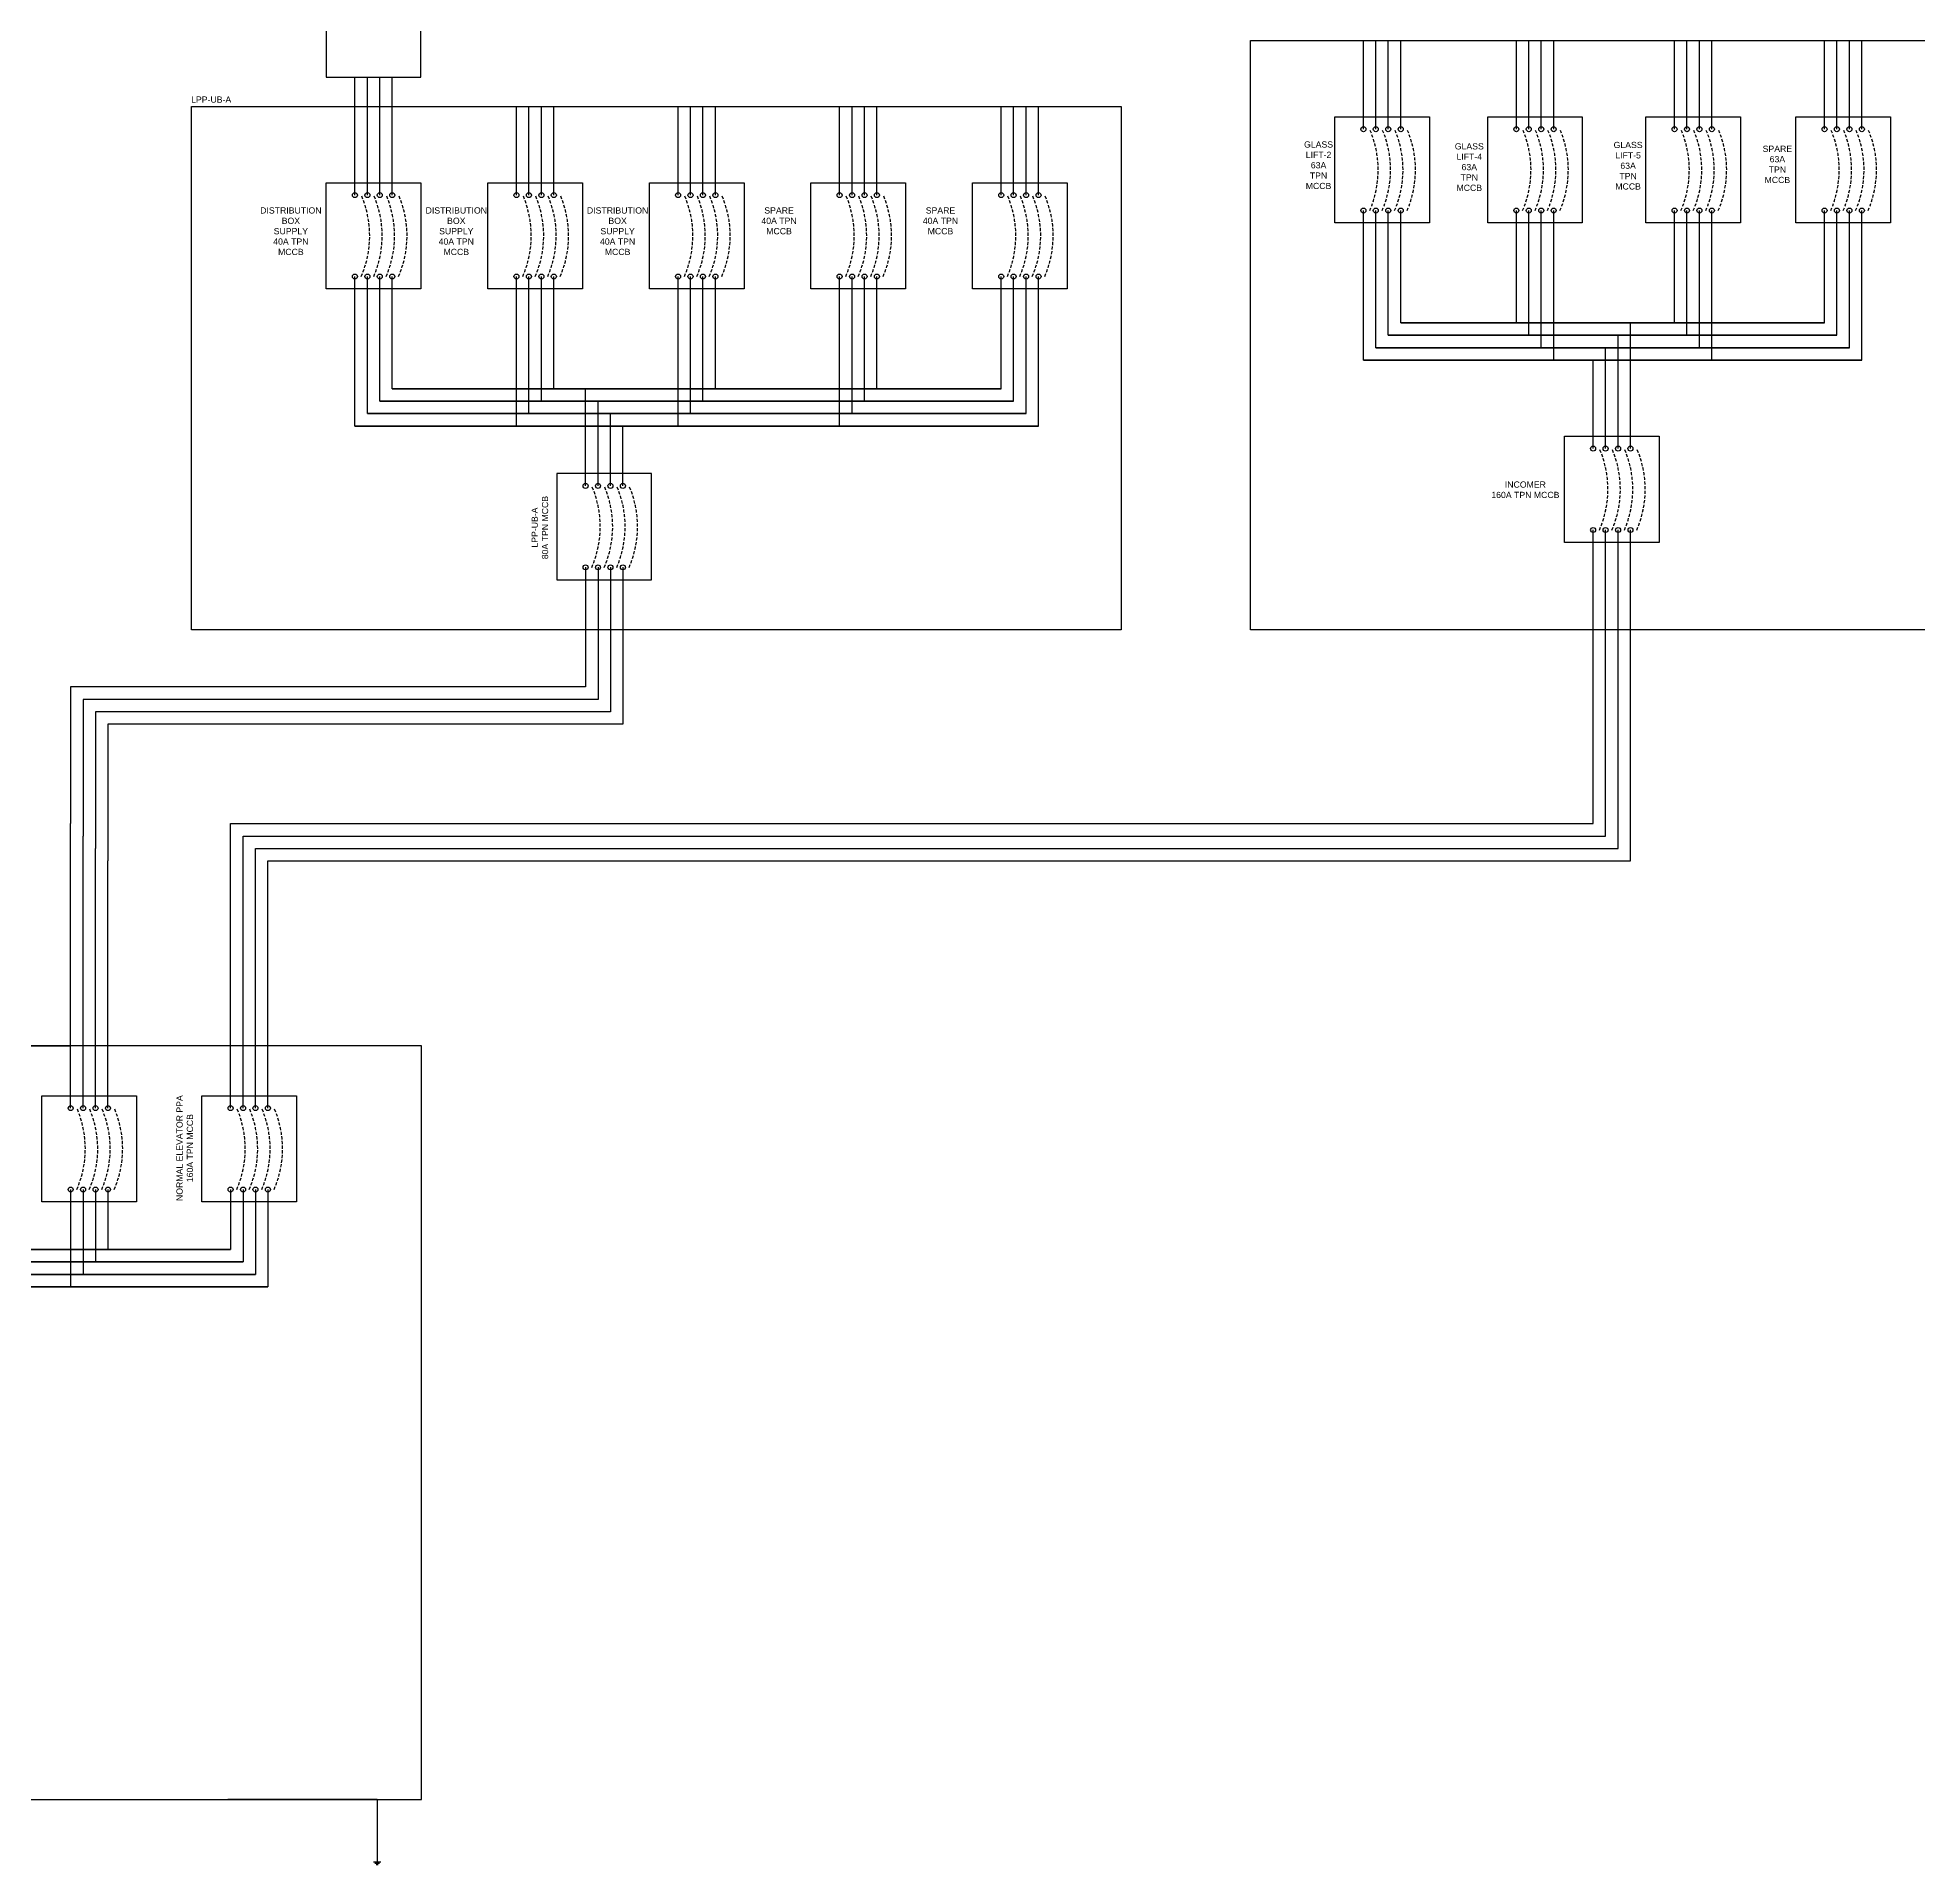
# Model space of a CAD drawing. Header units: inches. Extents: x -137 to 2243, y 16 to 894.
# Drawn here: x 341.7 to 492.8, y 605.9 to 752.7 of the extents above; entities that cross this region are included whole.
import ezdxf

# ---------------------------------------------------------------- set-up
doc = ezdxf.new("R2010")
doc.units = ezdxf.units.IN
doc.header["$MEASUREMENT"] = 0
doc.linetypes.add('DASHED2', pattern=[0.375, 0.25, -0.125])
doc.styles.get("Standard").update_dxf_attribs({"font": 'arial.ttf'})

msp = doc.modelspace()

# ---------------------------------------------------------------- linework, layer by layer
for p, q in [((448.21, 745.35), (448.21, 752.47)), ((449.21, 745.35), (449.21, 752.47)), ((450.21, 745.35), (450.21, 752.47)), ((451.21, 745.35), (451.21, 752.47)), ((460.5, 745.35), (460.5, 752.47)), ((461.5, 745.35), (461.5, 752.47)), ((462.5, 745.35), (462.5, 752.47)), ((463.5, 745.35), (463.5, 752.47)), ((473.21, 745.35), (473.21, 752.47)), ((474.21, 745.35), (474.21, 752.47)), ((475.21, 745.35), (475.21, 752.47)), ((476.21, 745.35), (476.21, 752.47)), ((485.26, 745.35), (485.26, 752.47)), ((486.26, 745.35), (486.26, 752.47)), ((487.26, 745.35), (487.26, 752.47)), ((488.26, 745.35), (488.26, 752.47)), ((367.19, 740.05), (367.19, 749.52)), ((368.19, 740.05), (368.19, 749.52)), ((369.19, 740.05), (369.19, 749.52)), ((370.19, 740.05), (370.19, 749.52)), ((380.17, 740.05), (380.17, 747.16)), ((381.17, 740.05), (381.17, 747.16)), ((382.17, 740.05), (382.17, 747.16)), ((383.17, 740.05), (383.17, 747.16)), ((393.15, 740.05), (393.15, 747.16)), ((394.15, 740.05), (394.15, 747.16)), ((395.15, 740.05), (395.15, 747.16)), ((396.15, 740.05), (396.15, 747.16)), ((406.13, 740.05), (406.13, 747.16)), ((407.13, 740.05), (407.13, 747.16)), ((408.13, 740.05), (408.13, 747.16)), ((409.13, 740.05), (409.13, 747.16)), ((419.11, 740.05), (419.11, 747.16)), ((420.11, 740.05), (420.11, 747.16)), ((421.11, 740.05), (421.11, 747.16)), ((422.11, 740.05), (422.11, 747.16)), ((448.21, 726.79), (448.21, 738.81)), ((449.21, 727.79), (449.21, 738.81)), ((450.21, 728.79), (450.21, 738.81)), ((451.21, 729.79), (451.21, 738.81)), ((460.5, 729.79), (460.5, 738.81)), ((461.5, 728.79), (461.5, 738.81)), ((462.5, 727.79), (462.5, 738.81)), ((463.5, 726.79), (463.5, 738.81)), ((473.21, 729.79), (473.21, 738.81)), ((474.21, 728.79), (474.21, 738.81)), ((475.21, 727.79), (475.21, 738.81)), ((476.21, 726.79), (476.21, 738.81)), ((485.26, 729.79), (485.26, 738.81)), ((486.26, 728.79), (486.26, 738.81)), ((487.26, 727.79), (487.26, 738.81)), ((488.26, 726.79), (488.26, 738.81)), ((367.19, 721.49), (367.19, 733.51)), ((368.19, 722.49), (368.19, 733.51)), ((369.19, 723.49), (369.19, 733.51)), ((370.19, 724.49), (370.19, 733.51)), ((380.17, 721.49), (380.17, 733.51)), ((381.17, 722.49), (381.17, 733.51)), ((382.17, 723.49), (382.17, 733.51)), ((383.17, 724.49), (383.17, 733.51)), ((393.15, 721.49), (393.15, 733.51)), ((394.15, 722.49), (394.15, 733.51)), ((395.15, 723.49), (395.15, 733.51)), ((396.15, 724.49), (396.15, 733.51)), ((406.13, 721.49), (406.13, 733.51)), ((407.13, 722.49), (407.13, 733.51)), ((408.13, 723.49), (408.13, 733.51)), ((409.13, 724.49), (409.13, 733.51)), ((419.11, 724.49), (419.11, 733.51)), ((420.11, 723.49), (420.11, 733.51)), ((421.11, 722.49), (421.11, 733.51)), ((422.11, 721.49), (422.11, 733.51)), ((468.67, 719.68), (468.67, 728.79)), ((469.67, 719.68), (469.67, 729.79)), ((467.67, 719.68), (467.67, 727.79)), ((466.67, 719.68), (466.67, 726.79)), ((385.72, 716.68), (385.72, 724.49)), ((386.72, 716.68), (386.72, 723.49)), ((387.72, 716.68), (387.72, 722.49)), ((388.72, 716.68), (388.72, 721.49)), ((466.67, 705.12), (466.67, 713.14)), ((467.67, 705.12), (467.67, 713.14)), ((468.67, 705.12), (468.67, 713.14)), ((469.67, 705.12), (469.67, 713.14)), ((385.72, 710.14), (385.72, 705.12)), ((386.72, 710.14), (386.72, 705.12)), ((387.72, 710.14), (387.72, 705.12)), ((388.72, 710.14), (388.72, 705.12)), ((385.72, 705.12), (385.72, 700.53)), ((386.72, 705.12), (386.72, 699.53)), ((387.72, 705.12), (387.72, 698.53)), ((388.72, 705.12), (388.72, 697.53)), ((466.67, 689.54), (466.67, 705.12)), ((467.67, 688.54), (467.67, 705.12)), ((468.67, 687.54), (468.67, 705.12)), ((469.67, 686.54), (469.67, 705.12)), ((385.72, 700.53), (344.35, 700.53)), ((344.35, 700.53), (344.35, 689.54)), ((386.72, 699.53), (345.35, 699.53)), ((345.35, 699.53), (345.35, 688.54)), ((387.72, 698.53), (346.35, 698.53)), ((346.35, 698.53), (346.35, 687.54)), ((388.72, 697.53), (347.35, 697.53)), ((347.35, 697.53), (347.35, 686.54)), ((344.35, 671.69), (344.35, 689.54)), ((357.2, 671.69), (357.2, 689.54)), ((357.2, 689.54), (466.67, 689.54)), ((345.35, 671.69), (345.35, 688.54)), ((346.35, 671.69), (346.35, 687.54)), ((358.2, 671.69), (358.2, 688.54)), ((358.2, 688.54), (467.67, 688.54)), ((359.2, 671.69), (359.2, 687.54)), ((359.2, 687.54), (468.67, 687.54)), ((347.35, 671.69), (347.35, 686.54)), ((360.2, 671.69), (360.2, 686.54)), ((360.2, 686.54), (469.67, 686.54)), ((334.49, 671.69), (344.35, 671.69)), ((344.35, 666.68), (344.35, 671.69)), ((345.35, 666.68), (345.35, 671.69)), ((346.35, 666.68), (346.35, 671.69)), ((347.35, 666.68), (347.35, 671.69)), ((357.2, 666.68), (357.2, 671.69)), ((358.2, 666.68), (358.2, 671.69)), ((359.2, 666.68), (359.2, 671.69)), ((360.2, 666.68), (360.2, 671.69)), ((344.35, 660.14), (344.35, 652.32)), ((345.35, 660.14), (345.35, 653.32)), ((346.35, 660.14), (346.35, 654.32)), ((347.35, 660.14), (347.35, 655.32)), ((357.2, 660.14), (357.2, 655.32)), ((358.2, 660.14), (358.2, 654.32)), ((359.2, 660.14), (359.2, 653.32)), ((360.2, 660.14), (360.2, 652.32)), ((368.98, 611.11), (356.98, 611.11)), ((368.98, 611.11), (368.98, 606.11)), ((368.69, 606.11), (369.26, 606.11)), ((368.79, 606.01), (369.16, 606.01)), ((368.89, 605.91), (369.06, 605.91))]:
    msp.add_line(p, q)
at = {"color": 40, "lineweight": 211, "true_color": 0xf8d731}
for p, q in [((450.21, 728.79), (486.26, 728.79)), ((369.19, 723.49), (420.11, 723.49)), ((293.94, 653.32), (359.2, 653.32))]:
    msp.add_line(p, q, dxfattribs=at)
at = {"color": 240, "lineweight": 211, "true_color": 0xed1f24}
for p, q in [((451.21, 729.79), (485.26, 729.79)), ((370.19, 724.49), (419.11, 724.49)), ((292.94, 652.32), (360.2, 652.32))]:
    msp.add_line(p, q, dxfattribs=at)
at = {"color": 152, "lineweight": 211, "true_color": 0x2776bb}
for p, q in [((449.21, 727.79), (487.26, 727.79)), ((368.19, 722.49), (421.11, 722.49)), ((294.94, 654.32), (358.2, 654.32))]:
    msp.add_line(p, q, dxfattribs=at)
at = {"color": 18, "lineweight": 211, "true_color": 0x000000}
for p, q in [((448.21, 726.79), (488.26, 726.79)), ((367.19, 721.49), (422.11, 721.49)), ((295.94, 655.32), (357.2, 655.32))]:
    msp.add_line(p, q, dxfattribs=at)
at = {"color": 18, "true_color": 0x000000}
for points in [[(372.49, 758.07), (364.89, 758.07), (364.89, 749.52), (372.49, 749.52)], [(445.91, 746.35), (453.51, 746.35), (453.51, 737.81), (445.91, 737.81)], [(458.2, 746.35), (465.8, 746.35), (465.8, 737.81), (458.2, 737.81)], [(470.91, 746.35), (478.52, 746.35), (478.52, 737.81), (470.91, 737.81)], [(482.96, 746.35), (490.56, 746.35), (490.56, 737.81), (482.96, 737.81)], [(364.89, 741.05), (372.49, 741.05), (372.49, 732.51), (364.89, 732.51)], [(377.87, 741.05), (385.47, 741.05), (385.47, 732.51), (377.87, 732.51)], [(390.85, 741.05), (398.45, 741.05), (398.45, 732.51), (390.85, 732.51)], [(403.83, 741.05), (411.43, 741.05), (411.43, 732.51), (403.83, 732.51)], [(416.81, 741.05), (424.41, 741.05), (424.41, 732.51), (416.81, 732.51)], [(464.37, 720.68), (471.97, 720.68), (471.97, 712.14), (464.37, 712.14)], [(383.41, 709.14), (391.02, 709.14), (391.02, 717.68), (383.41, 717.68)], [(342.04, 667.68), (349.65, 667.68), (349.65, 659.14), (342.04, 659.14)], [(354.9, 667.68), (362.5, 667.68), (362.5, 659.14), (354.9, 659.14)]]:
    msp.add_lwpolyline(points, close=True, dxfattribs=at)
for points in [[(439.15, 752.47), (497.32, 752.47), (497.32, 705.12), (439.15, 705.12)], [(354.07, 747.16), (428.74, 747.16), (428.74, 705.12), (354.07, 705.12)], [(280.69, 611.11), (372.55, 611.11), (372.55, 671.69), (280.69, 671.69)]]:
    msp.add_lwpolyline(points, close=True)
for centre in [(448.21, 745.35), (449.21, 745.35), (450.21, 745.35), (451.21, 745.35), (460.5, 745.35), (461.5, 745.35), (462.5, 745.35), (463.5, 745.35), (473.21, 745.35), (474.21, 745.35), (475.21, 745.35), (476.21, 745.35), (485.26, 745.35), (486.26, 745.35), (487.26, 745.35), (488.26, 745.35), (367.19, 740.05), (368.19, 740.05), (369.19, 740.05), (370.19, 740.05), (380.17, 740.05), (381.17, 740.05), (382.17, 740.05), (383.17, 740.05), (393.15, 740.05), (394.15, 740.05), (395.15, 740.05), (396.15, 740.05), (406.13, 740.05), (407.13, 740.05), (408.13, 740.05), (409.13, 740.05), (419.11, 740.05), (420.11, 740.05), (421.11, 740.05), (422.11, 740.05), (448.21, 738.81), (449.21, 738.81), (450.21, 738.81), (451.21, 738.81), (460.5, 738.81), (461.5, 738.81), (462.5, 738.81), (463.5, 738.81), (473.21, 738.81), (474.21, 738.81), (475.21, 738.81), (476.21, 738.81), (485.26, 738.81), (486.26, 738.81), (487.26, 738.81), (488.26, 738.81), (367.19, 733.51), (368.19, 733.51), (369.19, 733.51), (370.19, 733.51), (380.17, 733.51), (381.17, 733.51), (382.17, 733.51), (383.17, 733.51), (393.15, 733.51), (394.15, 733.51), (395.15, 733.51), (396.15, 733.51), (406.13, 733.51), (407.13, 733.51), (408.13, 733.51), (409.13, 733.51), (419.11, 733.51), (420.11, 733.51), (421.11, 733.51), (422.11, 733.51), (466.67, 719.68), (467.67, 719.68), (468.67, 719.68), (469.67, 719.68), (385.72, 716.68), (386.72, 716.68), (387.72, 716.68), (388.72, 716.68), (466.67, 713.14), (467.67, 713.14), (468.67, 713.14), (469.67, 713.14), (385.72, 710.14), (386.72, 710.14), (387.72, 710.14), (388.72, 710.14), (344.35, 666.68), (345.35, 666.68), (346.35, 666.68), (347.35, 666.68), (357.2, 666.68), (358.2, 666.68), (359.2, 666.68), (360.2, 666.68), (344.35, 660.14), (345.35, 660.14), (346.35, 660.14), (347.35, 660.14), (357.2, 660.14), (358.2, 660.14), (359.2, 660.14), (360.2, 660.14)]:
    msp.add_circle(centre, 0.201, dxfattribs=at)
at = {"color": 18, "linetype": 'DASHED2', "true_color": 0x000000}
for centre in [(441.19, 742.08), (442.19, 742.08), (443.19, 742.08), (444.19, 742.08), (453.47, 742.08), (454.47, 742.08), (455.47, 742.08), (456.47, 742.08), (466.19, 742.08), (467.19, 742.08), (468.19, 742.08), (469.19, 742.08), (478.23, 742.08), (479.23, 742.08), (480.23, 742.08), (481.23, 742.08), (360.17, 736.78), (361.17, 736.78), (362.17, 736.78), (363.17, 736.78), (373.15, 736.78), (374.15, 736.78), (375.15, 736.78), (376.15, 736.78), (386.13, 736.78), (387.13, 736.78), (388.13, 736.78), (389.13, 736.78), (399.1, 736.78), (400.1, 736.78), (401.1, 736.78), (402.1, 736.78), (412.08, 736.78), (413.08, 736.78), (414.08, 736.78), (415.08, 736.78), (459.65, 716.41), (460.65, 716.41), (461.65, 716.41), (462.65, 716.41), (378.69, 713.41), (379.69, 713.41), (380.69, 713.41), (381.69, 713.41), (337.32, 663.41), (338.32, 663.41), (339.32, 663.41), (340.32, 663.41), (350.17, 663.41), (351.17, 663.41), (352.17, 663.41), (353.17, 663.41)]:
    msp.add_arc(centre, 8.21, 336.5048, 23.4952, dxfattribs=at)

# ---------------------------------------------------------------- texts
at = {"insert": (354.03, 747.98), "char_height": 0.5, "attachment_point": 1}
msp.add_mtext_dynamic_manual_height_columns('LPP-UB-A', width=11.7578, gutter_width=1, heights=[0], dxfattribs=at)
at = {"color": 18, "true_color": 0x000000, "char_height": 0.5, "attachment_point": 3}
for s, width, heights, insert in [('\\pxqc;GLASS \\PLIFT-2\\P63A TPN MCCB', 2.6016, [6.64], (445.91, 744.37)), ('\\pxqc;GLASS\\PLIFT-4\\P63A TPN MCCB', 2.6016, [6.64], (458.02, 744.22)), ('\\pxqc;GLASS LIFT-5\\P63A TPN MCCB', 2.6016, [6.64], (470.78, 744.33)), ('\\pxqc;SPARE\\P63A\\PTPN MCCB', 2.9744, [9.1], (482.96, 744.02)), ('\\pxqc;DISTRIBUTION BOX SUPPLY\\P40A TPN MCCB', 4.2527, [6.64], (364.17, 739.07)), ('\\pxqc;DISTRIBUTION BOX SUPPLY\\P40A TPN MCCB', 4.2527, [6.64], (377.46, 739.07)), ('\\pxqc;DISTRIBUTION BOX SUPPLY\\P40A TPN MCCB', 4.2527, [6.64], (390.42, 739.07)), ('\\pxqc;SPARE\\P40A TPN MCCB', 4.2527, [6.64], (403.39, 739.07)), ('\\pxqc;SPARE\\P40A TPN MCCB', 4.2527, [6.64], (416.36, 739.07))]:
    msp.add_mtext_dynamic_manual_height_columns(s, width=width, gutter_width=1, heights=heights, dxfattribs=dict(at, insert=insert))
at = {"color": 9, "insert": (466.19, 717.04), "char_height": 0.5, "attachment_point": 3}
msp.add_mtext_dynamic_manual_height_columns('\\pxqc;INCOMER\\P160A TPN MCCB', width=9.9259, gutter_width=1, heights=[12], dxfattribs=at)
at = {"color": 18, "true_color": 0x000000, "char_height": 0.5, "rotation": 90}
for s, insert, attachment_point in [('\\pxqc;LPP-UB-A\\P80A TPN MCCB', (382.72, 702.41), 7), ('\\pxqc;NORMAL ELEVATOR PPA\\P160A TPN MCCB', (354.19, 674.39), 9)]:
    msp.add_mtext_dynamic_manual_height_columns(s, width=21.8484, gutter_width=1, heights=[2.19], dxfattribs=dict(at, insert=insert, attachment_point=attachment_point))

doc.saveas('drawing.dxf')
